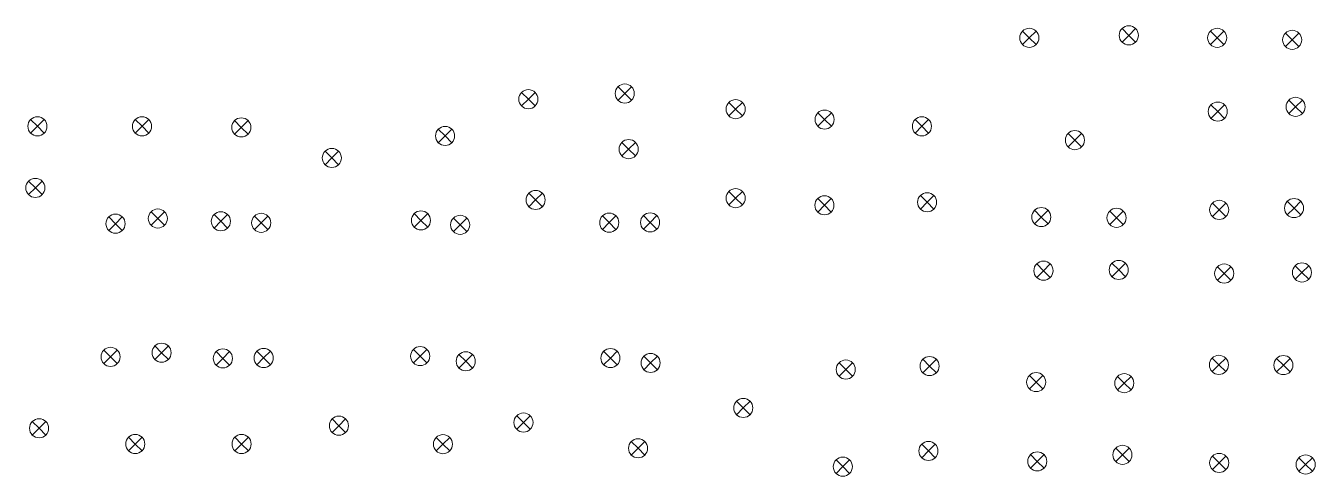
# Model space of a CAD drawing. Header units: millimetres. Extents: x -25829 to 786358, y -64851 to 691780.
# Drawn here: x -25829 to 14643, y 441484 to 455625 of the extents above.
import ezdxf

# ---------------------------------------------------------------- set-up
doc = ezdxf.new("R2010")
doc.units = ezdxf.units.MM
doc.header["$LTSCALE"] = 100
doc.header["$MEASUREMENT"] = 0
doc.layers.add('блоки электрика', color=9, linetype='Continuous', lineweight=30)
doc.layers.add('Электропровода', color=80, linetype='Continuous', lineweight=9)

# ---------------------------------------------------------------- blocks, each defined once
blk = doc.blocks.new('Лампа')
at = {"layer": 'Электропровода', "lineweight": 13, "ltscale": 0.5}
for q in [(-212, 212), (-212, -212), (212, 212), (212, -212)]:
    blk.add_line((0, 0), q, dxfattribs=at)
blk.add_circle((0, 0), 300, dxfattribs=at)

msp = doc.modelspace()

# ---------------------------------------------------------------- block references
at = {"layer": 'блоки электрика', "lineweight": 13}
for p in [(5669.6, 455246.8), (8791.6, 455325.4), (11565.5, 455246.8), (13920, 455184.2), (-7028.5, 453498.2), (-10054.5, 453320.5), (-3548, 453006.8), (14028, 453080.7), (-755.7, 452681.1), (11584.1, 452931.5), (-25464, 452468.7), (-22180.4, 452468.7), (-19063.3, 452435.9), (2298.3, 452468.7), (-12668.2, 452166.7), (7100.4, 452035.3), (-16222.2, 451475.6), (-6906.1, 451752.6), (-25528.7, 450535.5), (-9826.3, 450156.6), (-3548, 450214.1), (-761.4, 449989.4), (2461.5, 450084.5), (11628.2, 449845.5), (13978.6, 449902), (-23011.5, 449412.4), (-21684.5, 449575.4), (-19705.1, 449486.9), (-18439.6, 449438.2), (-13425.2, 449515.4), (-12195.9, 449376.6), (-7515.5, 449444.3), (-6232.9, 449453), (6045.8, 449619.7), (8407.6, 449597.1), (6113.6, 447937), (8475.4, 447959.6), (11786.4, 447846.7), (14227.2, 447880.5), (-21565.7, 445361.4), (-23167.5, 445230.7), (-19643, 445183.8), (-18362.4, 445195.5), (-13449, 445255), (-12019.3, 445092), (-7478.9, 445193.5), (-6217.5, 445040.5), (2539.4, 444942.8), (11620.9, 444979.5), (13643.8, 444972.4), (-91.8, 444833.2), (5885.1, 444438.6), (8649.8, 444404.4), (-3307.7, 443626.7), (-25411.4, 442988.2), (-16001, 443070.4), (-10207.8, 443168.8), (-22392.1, 442495.1), (-19055.5, 442495.1), (-12734.9, 442489.6), (-6611.7, 442360.7), (2502.9, 442276.8), (8592.6, 442155.3), (-183.1, 441783.7), (5919.4, 441949.8), (11630.4, 441902.1), (14343.2, 441852.3)]:
    msp.add_blockref('Лампа', p, dxfattribs=at)

doc.saveas('drawing.dxf')
